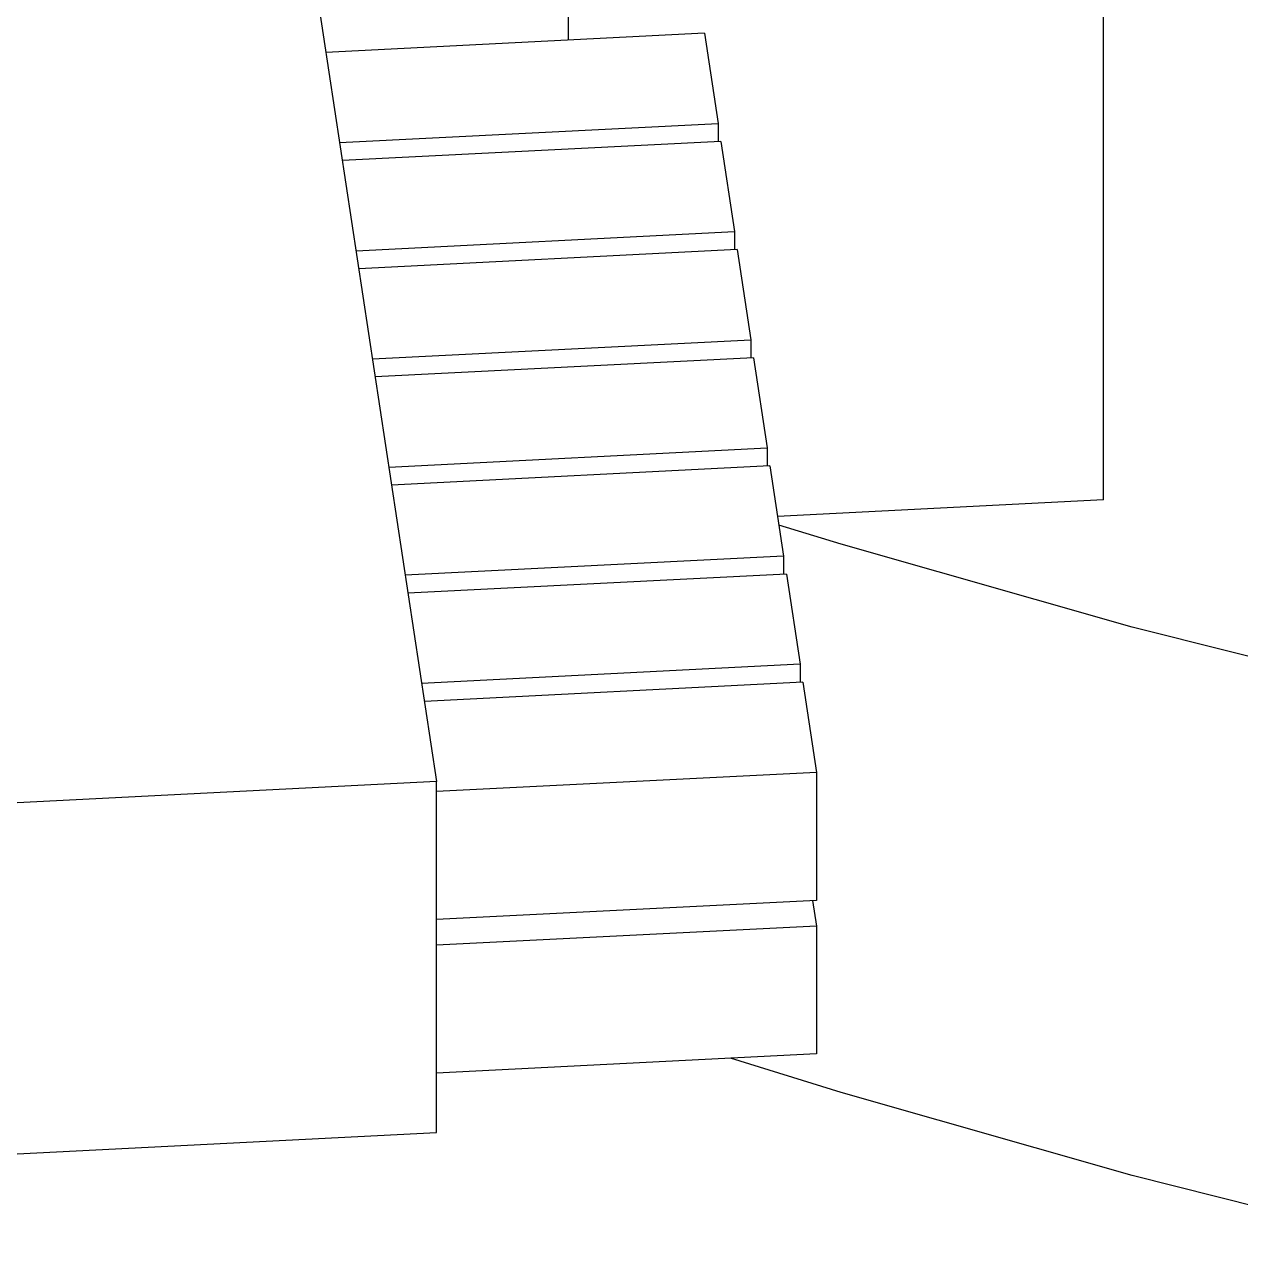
# Model space of a CAD drawing. Header units: millimetres. Extents: x 334 to 3694, y 0 to 2376.
# Drawn here: x 2549.7 to 2565.99, y 1093.81 to 1110.24 of the extents above; entities that cross this region are included whole.
import ezdxf

# ---------------------------------------------------------------- set-up
doc = ezdxf.new("R2010")
doc.units = ezdxf.units.MM
doc.header["$LTSCALE"] = 3
doc.layers.add('1_외형선', color=7, linetype='Continuous', lineweight=25)

msp = doc.modelspace()

# ---------------------------------------------------------------- linework, layer by layer
at = {"layer": '1_외형선'}
for p, q in [((2556.981, 1155.929), (2556.981, 1110.028)), ((2564.154, 1103.869), (2564.154, 1150.412)), ((2556.981, 1125.56), (2556.981, 1110.028)), ((2553.617, 1110.654), (2555.218, 1100.095)), ((2558.807, 1110.12), (2553.737, 1109.864)), ((2558.807, 1110.12), (2558.99, 1108.913)), ((2553.92, 1108.656), (2558.99, 1108.913)), ((2558.99, 1108.913), (2558.99, 1108.669)), ((2559.027, 1108.671), (2553.957, 1108.415)), ((2559.027, 1108.671), (2559.21, 1107.463)), ((2554.14, 1107.207), (2559.21, 1107.463)), ((2559.21, 1107.463), (2559.21, 1107.22)), ((2559.247, 1107.222), (2554.176, 1106.966)), ((2559.247, 1107.222), (2559.43, 1106.014)), ((2554.359, 1105.758), (2559.43, 1106.014)), ((2559.43, 1106.014), (2559.43, 1105.771)), ((2559.466, 1105.773), (2554.396, 1105.516)), ((2559.466, 1105.773), (2559.649, 1104.565)), ((2554.579, 1104.309), (2559.649, 1104.565)), ((2559.649, 1104.565), (2559.649, 1104.321)), ((2559.686, 1104.323), (2554.616, 1104.067)), ((2559.686, 1104.323), (2559.869, 1103.116)), ((2564.154, 1103.869), (2559.788, 1103.648)), ((2559.869, 1103.116), (2554.799, 1102.86)), ((2559.869, 1103.116), (2559.869, 1102.872)), ((2559.906, 1102.874), (2554.835, 1102.618)), ((2559.906, 1102.874), (2560.089, 1101.666)), ((2560.089, 1101.666), (2555.018, 1101.41)), ((2560.089, 1101.666), (2560.089, 1101.423)), ((2560.125, 1101.425), (2555.055, 1101.169)), ((2560.125, 1101.425), (2560.308, 1100.217)), ((2560.308, 1100.217), (2555.218, 1099.96)), ((2560.308, 1100.217), (2560.308, 1098.502)), ((2555.218, 1100.095), (2549.24, 1099.793)), ((2555.218, 1095.392), (2555.218, 1100.095)), ((2560.308, 1098.502), (2555.218, 1098.245)), ((2560.257, 1098.5), (2560.308, 1098.159)), ((2560.308, 1098.159), (2555.218, 1097.902)), ((2560.308, 1098.159), (2560.308, 1096.445)), ((2560.308, 1096.445), (2555.218, 1096.188)), ((2549.24, 1095.09), (2555.218, 1095.392))]:
    msp.add_line(p, q, dxfattribs=at)
at = {"layer": '1_외형선', "flags": 128}
for points in [[(2568.526, 1101.161), (2564.538, 1102.164), (2560.639, 1103.277), (2559.806, 1103.532)], [(2568.526, 1093.812), (2564.538, 1094.815), (2560.639, 1095.928), (2559.158, 1096.387)]]:
    msp.add_lwpolyline(points, dxfattribs=at)

doc.saveas('drawing.dxf')
